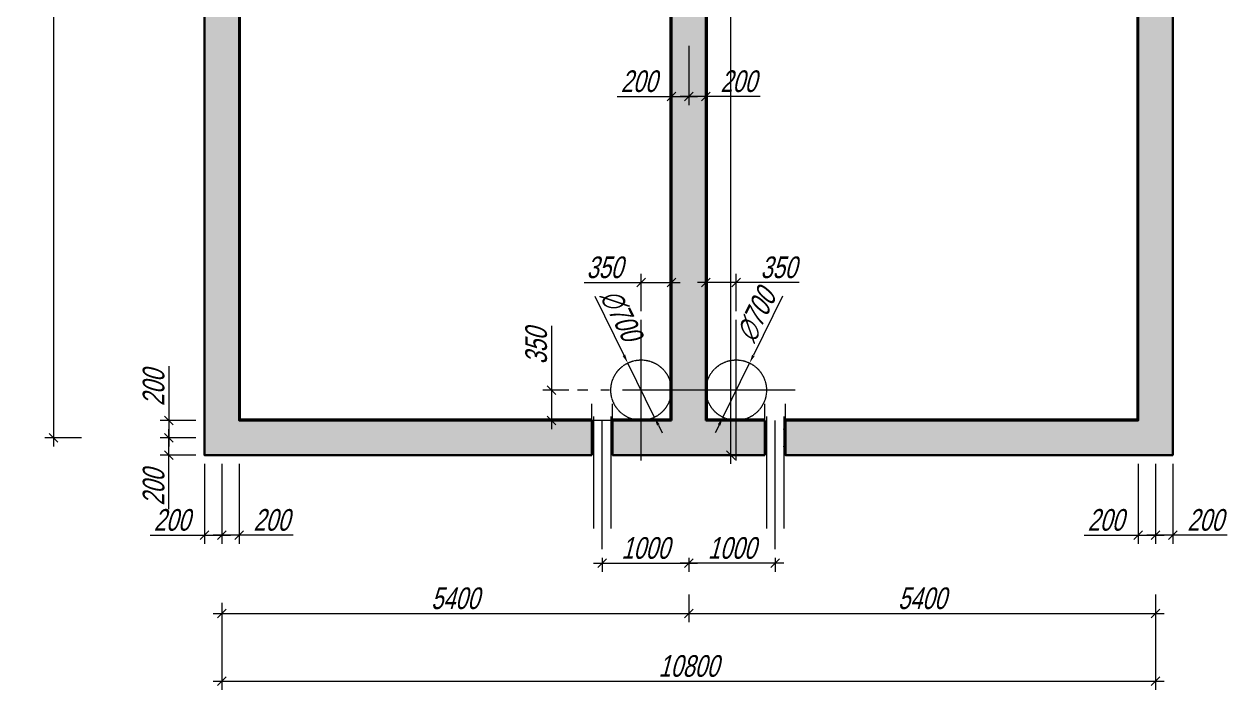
# Model space of a CAD drawing. Header units: millimetres. Extents: x 5929542 to 6152618, y 10240044 to 10382466.
# Drawn here: x 5989007 to 6002954, y 10283721 to 10291423 of the extents above; entities that cross this region are included whole.
import ezdxf

# ---------------------------------------------------------------- set-up
doc = ezdxf.new("R2010")
doc.units = ezdxf.units.MM
doc.header["$PDMODE"] = 35
for name, pattern in [('ACAD_ISO02W100', [15, 12, -3]), ('GOST2.303 5', [24, 20, -1.5, 1, -1.5]), ('осевая', [50.8, 31.75, -6.35, 6.35, -6.35])]:
    doc.linetypes.add(name, pattern=pattern)
doc.layers.get('Defpoints').update_dxf_attribs({"color": 253})
for name, color, linetype, lineweight in [('Оси', 6, 'осевая', 9), ('Основная', 7, 'Continuous', 30), ('Построения', 7, 'Continuous', 13), ('Размеры', 172, 'Continuous', 13)]:
    doc.layers.add(name, color=color, linetype=linetype, lineweight=lineweight)
doc.styles.add('GOST 2.304', font='mipgost.ttf', dxfattribs={"width": 0.75, "oblique": 15})
doc.dimstyles.new('SPDS', dxfattribs={"dimtxt": 2.5, "dimasz": 1, "dimexe": 1, "dimexo": 1, "dimgap": 0.5, "dimtad": 1, "dimdec": 0, "dimrnd": 0.001, "dimtxsty": 'GOST 2.304', "dimblk": 'OBLIQUE', "dimcen": 2.5, "dimdle": 1, "dimclrd": 256, "dimclre": 256, "dimclrt": 256, "dimadec": 0, "dimazin": 2, "dimtfac": 0.75, "dimtdec": 0, "dimtmove": 1, "dimatfit": 3, "dimfxl": 1, "dimtolj": 1, "dimlwd": -1, "dimlwe": -1, "dimarcsym": 0})

# ---------------------------------------------------------------- blocks, each defined once
blk = doc.blocks.new('_Oblique')
at = {"color": 0, "linetype": 'ByBlock', "lineweight": -2}
blk.add_line((-0.5, -0.5), (0.5, 0.5), dxfattribs=at)
blk = doc.blocks.new('*D108')
at = {"layer": 'Defpoints', "color": 0, "ltscale": 100, "transparency": 16777216}
for p in [(5989773, 10297038), (5989346, 10286638), (5989773, 10286638)]:
    blk.add_point(p, dxfattribs=at)
at = {"layer": 'Размеры', "ltscale": 100, "transparency": 16777216}
for p, q in [((5989346, 10297138), (5989346, 10286538)), ((5989673, 10297038), (5989246, 10297038)), ((5989673, 10286638), (5989246, 10286638))]:
    blk.add_line(p, q, dxfattribs=at)
at = {"layer": 'Размеры', "ltscale": 100, "transparency": 16777216, "xscale": 100, "yscale": 100, "zscale": 100}
for p, rotation in [((5989346, 10297038), 90), ((5989346, 10286638), 270)]:
    blk.add_blockref('_Oblique', p, dxfattribs=dict(at, rotation=rotation))
at = {"layer": 'Размеры', "ltscale": 100, "transparency": 16777216, "insert": (5989171, 10291838), "char_height": 250, "attachment_point": 5, "rotation": 90, "style": 'GOST 2.304'}
blk.add_mtext('\\A1;10400', dxfattribs=at)
blk = doc.blocks.new('*D109')
at = {"layer": 'Defpoints', "color": 0, "ltscale": 100, "transparency": 16777216}
for p in [(5991293, 10284829), (6002094, 10284829), (6002094, 10283821)]:
    blk.add_point(p, dxfattribs=at)
at = {"layer": 'Размеры', "ltscale": 100, "transparency": 16777216}
for p, q in [((5991293, 10284729), (5991293, 10283721)), ((6002094, 10284729), (6002094, 10283721)), ((5991193, 10283821), (6002194, 10283821))]:
    blk.add_line(p, q, dxfattribs=at)
at = {"layer": 'Размеры', "ltscale": 100, "transparency": 16777216, "xscale": 100, "yscale": 100, "zscale": 100, "rotation": 180}
blk.add_blockref('_Oblique', (5991293, 10283821), dxfattribs=at)
at = {"layer": 'Размеры', "ltscale": 100, "transparency": 16777216, "xscale": 100, "yscale": 100, "zscale": 100}
blk.add_blockref('_Oblique', (6002094, 10283821), dxfattribs=at)
at = {"layer": 'Размеры', "ltscale": 100, "transparency": 16777216, "insert": (5996693, 10283996), "char_height": 250, "attachment_point": 5, "style": 'GOST 2.304'}
blk.add_mtext('\\A1;10800', dxfattribs=at)
blk = doc.blocks.new('*D113')
at = {"layer": 'Defpoints', "color": 0, "ltscale": 100, "transparency": 16777216}
for p in [(5995989, 10287502), (5996298, 10286874)]:
    blk.add_point(p, dxfattribs=at)
at = {"layer": 'Размеры', "ltscale": 100, "transparency": 16777216}
for p, q in [((5995608, 10288276), (5995945, 10287592)), ((5996298, 10286874), (5995989, 10287502)), ((5996343, 10286784), (5996387, 10286695))]:
    blk.add_line(p, q, dxfattribs=at)
for points in [[(5995960, 10287599), (5995930, 10287584), (5995989, 10287502)], [(5996358, 10286792), (5996328, 10286777), (5996298, 10286874)]]:
    blk.add_solid(points, dxfattribs=at)
at = {"layer": 'Размеры', "ltscale": 100, "transparency": 16777216, "insert": (5995912, 10288056), "char_height": 250, "attachment_point": 5, "rotation": 296.2338, "style": 'GOST 2.304'}
blk.add_mtext('\\A1;∅700', dxfattribs=at)
blk = doc.blocks.new('*D114')
at = {"layer": 'Defpoints', "color": 0, "ltscale": 100, "transparency": 16777216}
for p in [(5997398, 10287502), (5997089, 10286874)]:
    blk.add_point(p, dxfattribs=at)
at = {"layer": 'Размеры', "ltscale": 100, "transparency": 16777216}
for p, q in [((5997780, 10288276), (5997443, 10287592)), ((5997089, 10286874), (5997398, 10287502)), ((5997045, 10286784), (5997001, 10286695))]:
    blk.add_line(p, q, dxfattribs=at)
for points in [[(5997428, 10287599), (5997458, 10287584), (5997398, 10287502)], [(5997030, 10286792), (5997060, 10286777), (5997089, 10286874)]]:
    blk.add_solid(points, dxfattribs=at)
at = {"layer": 'Размеры', "ltscale": 100, "transparency": 16777216, "insert": (5997476, 10288056), "char_height": 250, "attachment_point": 5, "rotation": 63.7662, "style": 'GOST 2.304'}
blk.add_mtext('\\A1;∅700', dxfattribs=at)
blk = doc.blocks.new('*D117')
at = {"layer": 'Defpoints', "color": 0, "ltscale": 100, "transparency": 16777216}
for p in [(5995694, 10285348, 60), (5996694, 10285348), (5996694, 10285186)]:
    blk.add_point(p, dxfattribs=at)
at = {"layer": 'Размеры', "ltscale": 100, "transparency": 16777216}
for p, q in [((5995594, 10285186), (5996794, 10285186)), ((5995694, 10285248), (5995694, 10285086)), ((5996694, 10285248), (5996694, 10285086))]:
    blk.add_line(p, q, dxfattribs=at)
at = {"layer": 'Размеры', "ltscale": 100, "transparency": 16777216, "xscale": 100, "yscale": 100, "zscale": 100, "rotation": 180}
blk.add_blockref('_Oblique', (5995694, 10285186), dxfattribs=at)
at = {"layer": 'Размеры', "ltscale": 100, "transparency": 16777216, "xscale": 100, "yscale": 100, "zscale": 100}
blk.add_blockref('_Oblique', (5996694, 10285186), dxfattribs=at)
at = {"layer": 'Размеры', "ltscale": 100, "transparency": 16777216, "insert": (5996194, 10285361), "char_height": 250, "attachment_point": 5, "style": 'GOST 2.304'}
blk.add_mtext('\\A1;1000', dxfattribs=at)
blk = doc.blocks.new('*D118')
at = {"layer": 'Defpoints', "color": 0, "ltscale": 100, "transparency": 16777216}
for p in [(5996694, 10285348), (5997694, 10285348, 60), (5996694, 10285186)]:
    blk.add_point(p, dxfattribs=at)
at = {"layer": 'Размеры', "ltscale": 100, "transparency": 16777216}
for p, q in [((5997794, 10285186), (5996594, 10285186)), ((5996694, 10285248), (5996694, 10285086)), ((5997694, 10285248), (5997694, 10285086))]:
    blk.add_line(p, q, dxfattribs=at)
at = {"layer": 'Размеры', "ltscale": 100, "transparency": 16777216, "xscale": 100, "yscale": 100, "zscale": 100, "rotation": 180}
blk.add_blockref('_Oblique', (5996694, 10285186), dxfattribs=at)
at = {"layer": 'Размеры', "ltscale": 100, "transparency": 16777216, "xscale": 100, "yscale": 100, "zscale": 100}
blk.add_blockref('_Oblique', (5997694, 10285186), dxfattribs=at)
at = {"layer": 'Размеры', "ltscale": 100, "transparency": 16777216, "insert": (5997194, 10285361), "char_height": 250, "attachment_point": 5, "style": 'GOST 2.304'}
blk.add_mtext('\\A1;1000', dxfattribs=at)
blk = doc.blocks.new('*D119')
at = {"layer": 'Defpoints', "color": 0, "ltscale": 100, "transparency": 16777216}
for p in [(5991093, 10297038), (5997181, 10297038), (5997574, 10286438)]:
    blk.add_point(p, dxfattribs=at)
at = {"layer": 'Размеры', "ltscale": 100, "transparency": 16777216}
for p, q in [((5997181, 10286338), (5997181, 10297138)), ((5991193, 10297038), (5997281, 10297038)), ((5997474, 10286438), (5997081, 10286438))]:
    blk.add_line(p, q, dxfattribs=at)
at = {"layer": 'Размеры', "ltscale": 100, "transparency": 16777216, "xscale": 100, "yscale": 100, "zscale": 100}
for p, rotation in [((5997181, 10297038), 90), ((5997181, 10286438), 270)]:
    blk.add_blockref('_Oblique', p, dxfattribs=dict(at, rotation=rotation))
at = {"layer": 'Размеры', "ltscale": 100, "transparency": 16777216, "insert": (5996998, 10297414), "char_height": 250, "attachment_point": 5, "rotation": 90, "style": 'GOST 2.304'}
blk.add_mtext('\\A1;10600', dxfattribs=at)
blk = doc.blocks.new('*D122')
at = {"layer": 'Defpoints', "color": 0, "ltscale": 100, "transparency": 16777216}
for p in [(5991093, 10286838), (5990681, 10286638), (5991093, 10286638)]:
    blk.add_point(p, dxfattribs=at)
at = {"layer": 'Размеры', "ltscale": 100, "transparency": 16777216}
for p, q in [((5990681, 10287465), (5990681, 10286838)), ((5990681, 10286938), (5990681, 10286538)), ((5990993, 10286838), (5990581, 10286838)), ((5990993, 10286638), (5990581, 10286638))]:
    blk.add_line(p, q, dxfattribs=at)
at = {"layer": 'Размеры', "ltscale": 100, "transparency": 16777216, "xscale": 100, "yscale": 100, "zscale": 100}
for p, rotation in [((5990681, 10286838), 90), ((5990681, 10286638), 270)]:
    blk.add_blockref('_Oblique', p, dxfattribs=dict(at, rotation=rotation))
at = {"layer": 'Размеры', "ltscale": 100, "transparency": 16777216, "insert": (5990506, 10287214), "char_height": 250, "attachment_point": 5, "rotation": 90, "style": 'GOST 2.304'}
blk.add_mtext('\\A1;200', dxfattribs=at)
blk = doc.blocks.new('*D121')
at = {"layer": 'Defpoints', "color": 0, "ltscale": 100, "transparency": 16777216}
for p in [(5990681, 10286638), (5991093, 10286638), (5991093, 10286438)]:
    blk.add_point(p, dxfattribs=at)
at = {"layer": 'Размеры', "ltscale": 100, "transparency": 16777216}
for p, q in [((5990681, 10286338), (5990681, 10286738)), ((5990993, 10286638), (5990581, 10286638)), ((5990993, 10286438), (5990581, 10286438)), ((5990681, 10285811), (5990681, 10286438))]:
    blk.add_line(p, q, dxfattribs=at)
at = {"layer": 'Размеры', "ltscale": 100, "transparency": 16777216, "xscale": 100, "yscale": 100, "zscale": 100}
for p, rotation in [((5990681, 10286638), 90), ((5990681, 10286438), 270)]:
    blk.add_blockref('_Oblique', p, dxfattribs=dict(at, rotation=rotation))
at = {"layer": 'Размеры', "ltscale": 100, "transparency": 16777216, "insert": (5990506, 10286062), "char_height": 250, "attachment_point": 5, "rotation": 90, "style": 'GOST 2.304'}
blk.add_mtext('\\A1;200', dxfattribs=at)
blk = doc.blocks.new('*D123')
at = {"layer": 'Defpoints', "color": 0, "ltscale": 100, "transparency": 16777216}
for p in [(5991093, 10286438), (5991293, 10286438), (5991293, 10285511)]:
    blk.add_point(p, dxfattribs=at)
at = {"layer": 'Размеры', "ltscale": 100, "transparency": 16777216}
for p, q in [((5991093, 10286338), (5991093, 10285411)), ((5991293, 10286338), (5991293, 10285411)), ((5990466, 10285511), (5991093, 10285511)), ((5990993, 10285511), (5991393, 10285511))]:
    blk.add_line(p, q, dxfattribs=at)
at = {"layer": 'Размеры', "ltscale": 100, "transparency": 16777216, "xscale": 100, "yscale": 100, "zscale": 100, "rotation": 180}
blk.add_blockref('_Oblique', (5991093, 10285511), dxfattribs=at)
at = {"layer": 'Размеры', "ltscale": 100, "transparency": 16777216, "xscale": 100, "yscale": 100, "zscale": 100}
blk.add_blockref('_Oblique', (5991293, 10285511), dxfattribs=at)
at = {"layer": 'Размеры', "ltscale": 100, "transparency": 16777216, "insert": (5990717, 10285686), "char_height": 250, "attachment_point": 5, "style": 'GOST 2.304'}
blk.add_mtext('\\A1;200', dxfattribs=at)
blk = doc.blocks.new('*D124')
at = {"layer": 'Defpoints', "color": 0, "ltscale": 100, "transparency": 16777216}
for p in [(5991293, 10286438), (5991493, 10286438), (5991293, 10285511)]:
    blk.add_point(p, dxfattribs=at)
at = {"layer": 'Размеры', "ltscale": 100, "transparency": 16777216}
for p, q in [((5991293, 10286338), (5991293, 10285411)), ((5991493, 10286338), (5991493, 10285411)), ((5991593, 10285511), (5991193, 10285511)), ((5992120, 10285511), (5991493, 10285511))]:
    blk.add_line(p, q, dxfattribs=at)
at = {"layer": 'Размеры', "ltscale": 100, "transparency": 16777216, "xscale": 100, "yscale": 100, "zscale": 100, "rotation": 180}
blk.add_blockref('_Oblique', (5991293, 10285511), dxfattribs=at)
at = {"layer": 'Размеры', "ltscale": 100, "transparency": 16777216, "xscale": 100, "yscale": 100, "zscale": 100}
blk.add_blockref('_Oblique', (5991493, 10285511), dxfattribs=at)
at = {"layer": 'Размеры', "ltscale": 100, "transparency": 16777216, "insert": (5991869, 10285686), "char_height": 250, "attachment_point": 5, "style": 'GOST 2.304'}
blk.add_mtext('\\A1;200', dxfattribs=at)
blk = doc.blocks.new('*D125')
at = {"layer": 'Defpoints', "color": 0, "ltscale": 100, "transparency": 16777216}
for p in [(6001894, 10286438), (6002094, 10286438), (6002094, 10285511)]:
    blk.add_point(p, dxfattribs=at)
at = {"layer": 'Размеры', "ltscale": 100, "transparency": 16777216}
for p, q in [((6001894, 10286338), (6001894, 10285411)), ((6002094, 10286338), (6002094, 10285411)), ((6001267, 10285511), (6001894, 10285511)), ((6001794, 10285511), (6002194, 10285511))]:
    blk.add_line(p, q, dxfattribs=at)
at = {"layer": 'Размеры', "ltscale": 100, "transparency": 16777216, "xscale": 100, "yscale": 100, "zscale": 100, "rotation": 180}
blk.add_blockref('_Oblique', (6001894, 10285511), dxfattribs=at)
at = {"layer": 'Размеры', "ltscale": 100, "transparency": 16777216, "xscale": 100, "yscale": 100, "zscale": 100}
blk.add_blockref('_Oblique', (6002094, 10285511), dxfattribs=at)
at = {"layer": 'Размеры', "ltscale": 100, "transparency": 16777216, "insert": (6001518, 10285686), "char_height": 250, "attachment_point": 5, "style": 'GOST 2.304'}
blk.add_mtext('\\A1;200', dxfattribs=at)
blk = doc.blocks.new('*D126')
at = {"layer": 'Defpoints', "color": 0, "ltscale": 100, "transparency": 16777216}
for p in [(6002094, 10286438), (6002294, 10286438), (6002094, 10285511)]:
    blk.add_point(p, dxfattribs=at)
at = {"layer": 'Размеры', "ltscale": 100, "transparency": 16777216}
for p, q in [((6002094, 10286338), (6002094, 10285411)), ((6002294, 10286338), (6002294, 10285411)), ((6002394, 10285511), (6001994, 10285511)), ((6002921, 10285511), (6002294, 10285511))]:
    blk.add_line(p, q, dxfattribs=at)
at = {"layer": 'Размеры', "ltscale": 100, "transparency": 16777216, "xscale": 100, "yscale": 100, "zscale": 100, "rotation": 180}
blk.add_blockref('_Oblique', (6002094, 10285511), dxfattribs=at)
at = {"layer": 'Размеры', "ltscale": 100, "transparency": 16777216, "xscale": 100, "yscale": 100, "zscale": 100}
blk.add_blockref('_Oblique', (6002294, 10285511), dxfattribs=at)
at = {"layer": 'Размеры', "ltscale": 100, "transparency": 16777216, "insert": (6002670, 10285686), "char_height": 250, "attachment_point": 5, "style": 'GOST 2.304'}
blk.add_mtext('\\A1;200', dxfattribs=at)
blk = doc.blocks.new('*D127')
at = {"layer": 'Defpoints', "color": 0, "ltscale": 100, "transparency": 16777216}
for p in [(5996494, 10291271), (5996694, 10291271), (5996694, 10290586)]:
    blk.add_point(p, dxfattribs=at)
at = {"layer": 'Размеры', "ltscale": 100, "transparency": 16777216}
for p, q in [((5996494, 10291171), (5996494, 10290486)), ((5996694, 10291171), (5996694, 10290486)), ((5995867, 10290586), (5996494, 10290586)), ((5996394, 10290586), (5996794, 10290586))]:
    blk.add_line(p, q, dxfattribs=at)
at = {"layer": 'Размеры', "ltscale": 100, "transparency": 16777216, "xscale": 100, "yscale": 100, "zscale": 100, "rotation": 180}
blk.add_blockref('_Oblique', (5996494, 10290586), dxfattribs=at)
at = {"layer": 'Размеры', "ltscale": 100, "transparency": 16777216, "xscale": 100, "yscale": 100, "zscale": 100}
blk.add_blockref('_Oblique', (5996694, 10290586), dxfattribs=at)
at = {"layer": 'Размеры', "ltscale": 100, "transparency": 16777216, "insert": (5996118, 10290761), "char_height": 250, "attachment_point": 5, "style": 'GOST 2.304'}
blk.add_mtext('\\A1;200', dxfattribs=at)
blk = doc.blocks.new('*D128')
at = {"layer": 'Defpoints', "color": 0, "ltscale": 100, "transparency": 16777216}
for p in [(5996694, 10291271), (5996894, 10291271), (5996694, 10290586)]:
    blk.add_point(p, dxfattribs=at)
at = {"layer": 'Размеры', "ltscale": 100, "transparency": 16777216}
for p, q in [((5996694, 10291171), (5996694, 10290486)), ((5996894, 10291171), (5996894, 10290486)), ((5996994, 10290586), (5996594, 10290586)), ((5997521, 10290586), (5996894, 10290586))]:
    blk.add_line(p, q, dxfattribs=at)
at = {"layer": 'Размеры', "ltscale": 100, "transparency": 16777216, "xscale": 100, "yscale": 100, "zscale": 100, "rotation": 180}
blk.add_blockref('_Oblique', (5996694, 10290586), dxfattribs=at)
at = {"layer": 'Размеры', "ltscale": 100, "transparency": 16777216, "xscale": 100, "yscale": 100, "zscale": 100}
blk.add_blockref('_Oblique', (5996894, 10290586), dxfattribs=at)
at = {"layer": 'Размеры', "ltscale": 100, "transparency": 16777216, "insert": (5997270, 10290761), "char_height": 250, "attachment_point": 5, "style": 'GOST 2.304'}
blk.add_mtext('\\A1;200', dxfattribs=at)
blk = doc.blocks.new('*D129')
at = {"layer": 'Defpoints', "color": 0, "ltscale": 100, "transparency": 16777216}
for p in [(5991293, 10284729), (5996694, 10284729), (5996694, 10284604)]:
    blk.add_point(p, dxfattribs=at)
at = {"layer": 'Размеры', "ltscale": 100, "transparency": 16777216}
for p, q in [((5991193, 10284604), (5996794, 10284604)), ((5991293, 10284629), (5991293, 10284504)), ((5996694, 10284629), (5996694, 10284504))]:
    blk.add_line(p, q, dxfattribs=at)
at = {"layer": 'Размеры', "ltscale": 100, "transparency": 16777216, "xscale": 100, "yscale": 100, "zscale": 100, "rotation": 180}
blk.add_blockref('_Oblique', (5991293, 10284604), dxfattribs=at)
at = {"layer": 'Размеры', "ltscale": 100, "transparency": 16777216, "xscale": 100, "yscale": 100, "zscale": 100}
blk.add_blockref('_Oblique', (5996694, 10284604), dxfattribs=at)
at = {"layer": 'Размеры', "ltscale": 100, "transparency": 16777216, "insert": (5993993, 10284779), "char_height": 250, "attachment_point": 5, "style": 'GOST 2.304'}
blk.add_mtext('\\A1;5400', dxfattribs=at)
blk = doc.blocks.new('*D130')
at = {"layer": 'Defpoints', "color": 0, "ltscale": 100, "transparency": 16777216}
for p in [(5996694, 10284923), (6002094, 10284923), (6002094, 10284604)]:
    blk.add_point(p, dxfattribs=at)
at = {"layer": 'Размеры', "ltscale": 100, "transparency": 16777216}
for p, q in [((5996694, 10284823), (5996694, 10284504)), ((6002094, 10284823), (6002094, 10284504)), ((5996594, 10284604), (6002194, 10284604))]:
    blk.add_line(p, q, dxfattribs=at)
at = {"layer": 'Размеры', "ltscale": 100, "transparency": 16777216, "xscale": 100, "yscale": 100, "zscale": 100, "rotation": 180}
blk.add_blockref('_Oblique', (5996694, 10284604), dxfattribs=at)
at = {"layer": 'Размеры', "ltscale": 100, "transparency": 16777216, "xscale": 100, "yscale": 100, "zscale": 100}
blk.add_blockref('_Oblique', (6002094, 10284604), dxfattribs=at)
at = {"layer": 'Размеры', "ltscale": 100, "transparency": 16777216, "insert": (5999394, 10284779), "char_height": 250, "attachment_point": 5, "style": 'GOST 2.304'}
blk.add_mtext('\\A1;5400', dxfattribs=at)
blk = doc.blocks.new('*D159')
at = {"layer": 'Defpoints', "color": 0, "ltscale": 100, "transparency": 16777216}
for p in [(5995409, 10287188), (5995106, 10286838), (5995409, 10286838)]:
    blk.add_point(p, dxfattribs=at)
at = {"layer": 'Размеры', "ltscale": 100, "transparency": 16777216}
for p, q in [((5995106, 10287933), (5995106, 10287188)), ((5995106, 10287288), (5995106, 10286738)), ((5995309, 10287188), (5995006, 10287188)), ((5995309, 10286838), (5995006, 10286838))]:
    blk.add_line(p, q, dxfattribs=at)
at = {"layer": 'Размеры', "ltscale": 100, "transparency": 16777216, "xscale": 100, "yscale": 100, "zscale": 100}
for p, rotation in [((5995106, 10287188), 90), ((5995106, 10286838), 270)]:
    blk.add_blockref('_Oblique', p, dxfattribs=dict(at, rotation=rotation))
at = {"layer": 'Размеры', "ltscale": 100, "transparency": 16777216, "insert": (5994931, 10287696), "char_height": 250, "attachment_point": 5, "rotation": 90, "style": 'GOST 2.304'}
blk.add_mtext('\\A1;350', dxfattribs=at)
blk = doc.blocks.new('*D160')
at = {"layer": 'Defpoints', "color": 0, "ltscale": 100, "transparency": 16777216}
for p in [(5996494, 10288433), (5996494, 10288088), (5996144, 10288001)]:
    blk.add_point(p, dxfattribs=at)
at = {"layer": 'Размеры', "ltscale": 100, "transparency": 16777216}
for p, q in [((5996144, 10288101), (5996144, 10288533)), ((5996494, 10288188), (5996494, 10288533)), ((5995484, 10288433), (5996144, 10288433)), ((5996044, 10288433), (5996594, 10288433))]:
    blk.add_line(p, q, dxfattribs=at)
at = {"layer": 'Размеры', "ltscale": 100, "transparency": 16777216, "xscale": 100, "yscale": 100, "zscale": 100, "rotation": 180}
blk.add_blockref('_Oblique', (5996144, 10288433), dxfattribs=at)
at = {"layer": 'Размеры', "ltscale": 100, "transparency": 16777216, "xscale": 100, "yscale": 100, "zscale": 100}
blk.add_blockref('_Oblique', (5996494, 10288433), dxfattribs=at)
at = {"layer": 'Размеры', "ltscale": 100, "transparency": 16777216, "insert": (5995722, 10288608), "char_height": 250, "attachment_point": 5, "style": 'GOST 2.304'}
blk.add_mtext('\\A1;350', dxfattribs=at)
blk = doc.blocks.new('*D161')
at = {"layer": 'Defpoints', "color": 0, "ltscale": 100, "transparency": 16777216}
for p in [(5996894, 10288433), (5996894, 10288229), (5997244, 10288001)]:
    blk.add_point(p, dxfattribs=at)
at = {"layer": 'Размеры', "ltscale": 100, "transparency": 16777216}
for p, q in [((5996894, 10288329), (5996894, 10288533)), ((5997244, 10288101), (5997244, 10288533)), ((5997344, 10288433), (5996794, 10288433)), ((5997971, 10288433), (5997244, 10288433))]:
    blk.add_line(p, q, dxfattribs=at)
at = {"layer": 'Размеры', "ltscale": 100, "transparency": 16777216, "xscale": 100, "yscale": 100, "zscale": 100, "rotation": 180}
blk.add_blockref('_Oblique', (5996894, 10288433), dxfattribs=at)
at = {"layer": 'Размеры', "ltscale": 100, "transparency": 16777216, "xscale": 100, "yscale": 100, "zscale": 100}
blk.add_blockref('_Oblique', (5997244, 10288433), dxfattribs=at)
at = {"layer": 'Размеры', "ltscale": 100, "transparency": 16777216, "insert": (5997734, 10288608), "char_height": 250, "attachment_point": 5, "style": 'GOST 2.304'}
blk.add_mtext('\\A1;350', dxfattribs=at)

msp = doc.modelspace()

# ---------------------------------------------------------------- hatches: boundary and pattern name
at = {"layer": 'Построения', "ltscale": 100}
h = msp.add_hatch(dxfattribs=at)
h.set_pattern_fill('ANSI36', color=256, scale=25)
h.paths.add_polyline_path([(5995573.71011, 10286438.11898), (5995573.71011, 10286838.11898), (5991493.00649, 10286838.11898), (5991493.00649, 10296838.11898), (5992373.00649, 10296838.11898), (5992373.00649, 10297238.11898), (5991093.00649, 10297238.11898), (5991093.00649, 10286438.11898)])
h = msp.add_hatch(dxfattribs=at)
h.set_pattern_fill('ANSI36', color=256, scale=25)
h.paths.add_polyline_path([(5997588.55918, 10286838.11898), (5997593.71011, 10286832.96841), (5997593.71011, 10286838.11898)])
h.paths.add_polyline_path([(5997773.71011, 10296838.11898), (5997773.71011, 10297238.11898), (5992613.00649, 10297238.11898), (5992613.00649, 10296838.11898), (5996493.3583, 10296838.11898), (5996493.71011, 10286838.11898), (5995813.71011, 10286838.11898), (5995813.71011, 10286438.11898), (5997573.71011, 10286438.11898), (5997573.71011, 10286838.11898), (5996893.71011, 10286838.11898), (5996893.3583, 10296838.11898)])
h = msp.add_hatch(dxfattribs=at)
h.set_pattern_fill('ANSI36', color=256, scale=25)
h.paths.add_polyline_path([(5998013.71011, 10297238.11898), (5998013.71011, 10296838.11898), (6001893.71011, 10296838.11898), (6001893.71011, 10286838.11898), (5997813.71011, 10286838.11898), (5997813.71011, 10286438.11898), (6002293.71011, 10286438.11898), (6002293.71011, 10297238.11898)])
at = {"layer": 'Построения', "ltscale": 50}
h = msp.add_hatch(color=256, dxfattribs=at)
h.dxf.hatch_style = 1
edge = h.paths.add_edge_path()
edge.add_arc((5995583.71011, 10286738.11898), 5, 0, 360)
h = msp.add_hatch(color=256, dxfattribs=at)
h.dxf.hatch_style = 1
edge = h.paths.add_edge_path()
edge.add_arc((5995803.71011, 10286738.11898), 5, 0, 360)
h = msp.add_hatch(color=256, dxfattribs=at)
h.dxf.hatch_style = 1
edge = h.paths.add_edge_path()
edge.add_arc((5997583.71011, 10286738.15988), 5, 0, 360)
h = msp.add_hatch(color=256, dxfattribs=at)
h.dxf.hatch_style = 1
edge = h.paths.add_edge_path()
edge.add_arc((5997803.71011, 10286738.15988), 5, 0, 360)
h = msp.add_hatch(color=256, dxfattribs=at)
h.dxf.hatch_style = 1
edge = h.paths.add_edge_path()
edge.add_arc((5995583.71011, 10286538.11898), 5, 0, 360)
h = msp.add_hatch(color=256, dxfattribs=at)
h.dxf.hatch_style = 1
edge = h.paths.add_edge_path()
edge.add_arc((5995803.71011, 10286538.11898), 5, 0, 360)
h = msp.add_hatch(color=256, dxfattribs=at)
h.dxf.hatch_style = 1
edge = h.paths.add_edge_path()
edge.add_arc((5997583.71011, 10286538.15988), 5, 0, 360)
h = msp.add_hatch(color=256, dxfattribs=at)
h.dxf.hatch_style = 1
edge = h.paths.add_edge_path()
edge.add_arc((5997803.71011, 10286538.15988), 5, 0, 360)

# ---------------------------------------------------------------- linework, layer by layer
at = {"color": 0, "linetype": 'ByBlock', "lineweight": 9, "ltscale": 1000}
for p, q in [((5995593.71011, 10286882.73073), (5995593.71011, 10285588.31802)), ((5995793.71011, 10286882.73064), (5995793.71011, 10285588.31785)), ((5997593.71011, 10286882.77163, -0.42619), (5997593.71011, 10285588.31802)), ((5997793.71011, 10286882.77154, -0.42619), (5997793.71011, 10285588.31785))]:
    msp.add_line(p, q, dxfattribs=at)
at = {"layer": 'Оси', "linetype": 'GOST2.303 5', "ltscale": 100}
for p, q in [((5996143.71011, 10286374.79868), (5996143.71011, 10288001.43927)), ((5997243.71011, 10286374.79868), (5997243.71011, 10288001.43927)), ((5997926.77892, 10287188.11898), (5995409.02732, 10287188.11898)), ((5995693.71011, 10285348.31774, 60.20915), (5995693.71011, 10286838.11898, 203.17782)), ((5997693.71011, 10285348.31774, 59.77903), (5997693.71011, 10286838.11898, 202.7477))]:
    msp.add_line(p, q, dxfattribs=at)
at = {"layer": 'Основная', "ltscale": 100}
for p, q in [((5996493.3583, 10296838.11898), (5996493.71011, 10286838.11898)), ((5996893.3583, 10296838.11898), (5996893.71011, 10286838.11898))]:
    msp.add_line(p, q, dxfattribs=at)
for points in [[(5995573.71011, 10286438.11898), (5991093.00649, 10286438.11898), (5991093.00649, 10297238.11898), (5997793.71011, 10297238.11898)], [(5997993.71011, 10297238.11898), (6002293.71011, 10297238.11898), (6002293.71011, 10286438.11898), (5997813.71011, 10286438.11898)], [(5995573.71011, 10286838.11898), (5991493.00649, 10286838.11898), (5991493.00649, 10296838.11898), (5996493.3583, 10296838.11898)], [(5997993.71011, 10296838.11898), (6001893.71011, 10296838.11898), (6001893.71011, 10286838.11898), (5997813.71011, 10286838.11898)], [(5996493.71011, 10286838.11898), (5995813.71011, 10286838.11898)], [(5997573.71011, 10286838.11898), (5996893.71011, 10286838.11898)], [(5997573.71011, 10286438.11898), (5995813.71011, 10286438.11898)]]:
    msp.add_lwpolyline(points, dxfattribs=at)
for points, elevation in [([(5995573.71011, 10286438.11898), (5995573.71011, 10286438.11898), (5995573.71011, 10286838.11898), (5995573.71011, 10286838.11898)], 113.15009), ([(5995813.71011, 10286838.11898), (5995813.71011, 10286838.11898), (5995813.71011, 10286438.11898), (5995813.71011, 10286438.11898)], 113.15009), ([(5997573.71011, 10286438.11898), (5997573.71011, 10286438.11898), (5997573.71011, 10286838.11898), (5997573.71011, 10286838.11898)], 112.71997), ([(5997813.71011, 10286838.11898), (5997813.71011, 10286838.11898), (5997813.71011, 10286438.11898), (5997813.71011, 10286438.11898)], 112.71997)]:
    msp.add_lwpolyline(points, dxfattribs=dict(at, elevation=elevation))
for centre in [(5995583.71011, 10286738.11898, 113.15009), (5995803.71011, 10286738.11898, 113.15009), (5997583.71011, 10286738.15988, 112.7239), (5997803.71011, 10286738.15988, 112.7239), (5995583.71011, 10286538.11898, 113.15009), (5995803.71011, 10286538.11898, 113.15009), (5997583.71011, 10286538.15988, 112.7239), (5997803.71011, 10286538.15988, 112.7239)]:
    msp.add_circle(centre, 5, dxfattribs=at)
at = {"layer": 'Построения', "color": 1, "lineweight": 30, "ltscale": 50}
for p, q in [((5996903.35865, 10296828.11898), (5996903.70976, 10286848.11898)), ((6001883.71011, 10286848.11898), (5997813.71011, 10286847.97579, 225.87006))]:
    msp.add_line(p, q, dxfattribs=at)
at = {"layer": 'Построения', "ltscale": 50}
for p, q in [((5995573.71011, 10286838.11898, 113.15009), (5995573.71011, 10287029.08594, 113.15009)), ((5995813.71011, 10286838.11898, 226.30018), (5995813.71011, 10287029.08594, 226.30018)), ((5997573.71011, 10286838.11898, 112.71997), (5997573.71011, 10287029.08594, 112.71997)), ((5997813.71011, 10286838.11898, 225.87006), (5997813.71011, 10287029.08594, 225.87006))]:
    msp.add_line(p, q, dxfattribs=at)
for points in [[(5991493.00649, 10296838.11898), (5996493.35829, 10296838.29489), (5996493.71011, 10286838.11898), (5991493.00649, 10286838.11898), (5991492.65469, 10296838.11897)], [(5992393.00649, 10296838.11898), (5991493.00649, 10296838.11898), (5991493.00649, 10286838.11898), (5995573.71011, 10286838.11898)], [(5992593.00649, 10296838.11898), (5996493.3583, 10296838.11898), (5996493.71011, 10286838.11898), (5995813.71011, 10286838.11898)]]:
    msp.add_lwpolyline(points, dxfattribs=at)
at = {"layer": 'Построения', "color": 1, "lineweight": 30, "ltscale": 50}
for points in [[(5992393.00649, 10296828.11898), (5991503.00649, 10296828.11898), (5991503.00649, 10286848.11898), (5995573.71011, 10286847.97579)], [(5992593.00649, 10296828.11898), (5996483.35865, 10296828.11898), (5996483.70976, 10286848.11898), (5995812.61616, 10286847.96739)], [(5997993.71011, 10296828.11898), (6001883.71011, 10296828.11898), (6001883.71011, 10286848.11898)], [(5997573.71011, 10286848.11898), (5996903.70976, 10286848.11898)]]:
    msp.add_lwpolyline(points, dxfattribs=at)
at = {"layer": 'Построения', "color": 1, "linetype": 'ACAD_ISO02W100', "ltscale": 0.5}
for centre in [(5996143.71011, 10287188.11898), (5997243.71011, 10287188.11898)]:
    msp.add_circle(centre, 350, dxfattribs=at)

# ---------------------------------------------------------------- dimensions: what is measured, and where the dimension line sits
at = {"layer": 'Размеры', "ltscale": 100}
for base, p1, p2, angle, override, picture, middle in [((5997181.37534, 10297038.11898), (5997573.71011, 10286438.11898), (5991093.00649, 10297038.11898), 90, {"dimscale": 100}, '*D119', (5997172.89948, 10297414.12382)), ((5996693.71011, 10290586.06632), (5996493.71011, 10291271.07202), (5996693.71011, 10291271.07202), 180, {"dimscale": 100}, '*D127', (5996117.70527, 10290527.95424)), ((5995106.34137, 10286838.11898), (5995409.02732, 10287188.11898), (5995409.02732, 10286838.11898), 90, {"dimscale": 100, "dimrnd": 5}, '*D159', (5995057.0122, 10287695.62646)), ((5990680.67173, 10286638.11898), (5991093.00649, 10286838.11898), (5991093.00649, 10286638.11898), 90, {"dimscale": 100}, '*D122', (5990672.19587, 10287214.12382)), ((5990680.67173, 10286638.11898), (5991093.00649, 10286438.11898), (5991093.00649, 10286638.11898), 270, {"dimscale": 100}, '*D121', (5990672.19587, 10286062.11414)), ((5991293.00649, 10285511.46366), (5991093.00649, 10286438.11898), (5991293.00649, 10286438.11898), 180, {"dimscale": 100}, '*D123', (5990717.00165, 10285453.35158)), ((6002093.71011, 10285511.46366), (6001893.71011, 10286438.11898), (6002093.71011, 10286438.11898), 180, {"dimscale": 100}, '*D125', (6001517.70527, 10285453.35158))]:
    dim = msp.add_linear_dim(base=base, p1=p1, p2=p2, angle=angle, dimstyle='SPDS', override=override, dxfattribs=at)
    dim.commit()
    dim.dimension.update_dxf_attribs({"geometry": picture, "text_midpoint": middle, "dimtype": 160})
for base, p1, p2, angle, override, picture, middle in [((5989346.39901, 10286638.11898), (5989773.18587, 10297038.11898), (5989773.18587, 10286638.11898), 90, {"dimscale": 100, "dimlfac": 1, "dimtxsty": 'GOST 2.304', "dimtolj": 1}, '*D108', (5989171.39901, 10291838.11898)), ((5996693.71011, 10285186.22051), (5997693.71011, 10285348.31774, 60.20915), (5996693.71011, 10285348.31774), 180, {"dimscale": 100, "dimrnd": 5}, '*D118', (5997193.71011, 10285361.22051))]:
    dim = msp.add_linear_dim(base=base, p1=p1, p2=p2, angle=angle, dimstyle='SPDS', override=override, dxfattribs=at)
    dim.commit()
    dim.dimension.update_dxf_attribs({"geometry": picture, "text_midpoint": middle})
for base, p1, p2, override, picture, middle in [((5996693.71011, 10290586.06632), (5996893.71011, 10291271.07202), (5996693.71011, 10291271.07202), {"dimscale": 100}, '*D128', (5997269.71495, 10290682.58667)), ((5996493.66615, 10288433.24459), (5996143.71011, 10288001.43927), (5996493.66615, 10288087.53364), {"dimscale": 100, "dimrnd": 5}, '*D160', (5995721.82884, 10288581.40402)), ((5996893.66119, 10288433.24459), (5997243.71011, 10288001.43927), (5996893.66119, 10288228.63764), {"dimscale": 100, "dimrnd": 5}, '*D161', (5997733.70645, 10288517.91048)), ((5991293.00649, 10285511.46366), (5991493.00649, 10286438.11898), (5991293.00649, 10286438.11898), {"dimscale": 100}, '*D124', (5991869.01134, 10285607.98402)), ((6002093.71011, 10285511.46366), (6002293.71011, 10286438.11898), (6002093.71011, 10286438.11898), {"dimscale": 100}, '*D126', (6002669.71495, 10285607.98402))]:
    dim = msp.add_linear_dim(base=base, p1=p1, p2=p2, dimstyle='SPDS', override=override, dxfattribs=at)
    dim.commit()
    dim.dimension.update_dxf_attribs({"geometry": picture, "text_midpoint": middle, "dimtype": 160})
for p1, p2, picture, middle in [((5996298.42254, 10286874.16984), (5995988.99767, 10287502.06812), '*D113', (5995911.52326, 10288056.39023)), ((5997088.99767, 10286874.16984), (5997398.42254, 10287502.06812), '*D114', (5997475.89695, 10288056.39023))]:
    dim = msp.add_diameter_dim_2p(p1=p1, p2=p2, dimstyle='SPDS', override={"dimscale": 100, "dimsah": 1}, dxfattribs=at)
    dim.commit()
    dim.dimension.update_dxf_attribs({"geometry": picture, "text_midpoint": middle})
for base, p1, p2, override, picture, middle in [((5996693.71011, 10285186.22051), (5995693.71011, 10285348.31774, 60.20915), (5996693.71011, 10285348.31774), {"dimscale": 100, "dimrnd": 5}, '*D117', (5996193.71011, 10285361.22051)), ((5996693.71011, 10284604.44676), (5991293.00649, 10284729.01693), (5996693.71011, 10284729.01693), {"dimscale": 100, "dimrnd": 5}, '*D129', (5993993.3583, 10284779.44676)), ((6002093.71011, 10284604.44676), (5996693.71011, 10284922.72839), (6002093.71011, 10284922.72839), {"dimscale": 100, "dimrnd": 5}, '*D130', (5999393.71011, 10284779.44676)), ((6002093.71011, 10283820.87308), (5991293.00649, 10284829.01693), (6002093.71011, 10284829.01693), {"dimscale": 100, "dimlfac": 1, "dimrnd": 5, "dimtxsty": 'GOST 2.304', "dimtolj": 1}, '*D109', (5996693.3583, 10283995.87308))]:
    dim = msp.add_linear_dim(base=base, p1=p1, p2=p2, dimstyle='SPDS', override=override, dxfattribs=at)
    dim.commit()
    dim.dimension.update_dxf_attribs({"geometry": picture, "text_midpoint": middle})

doc.saveas('drawing.dxf')
